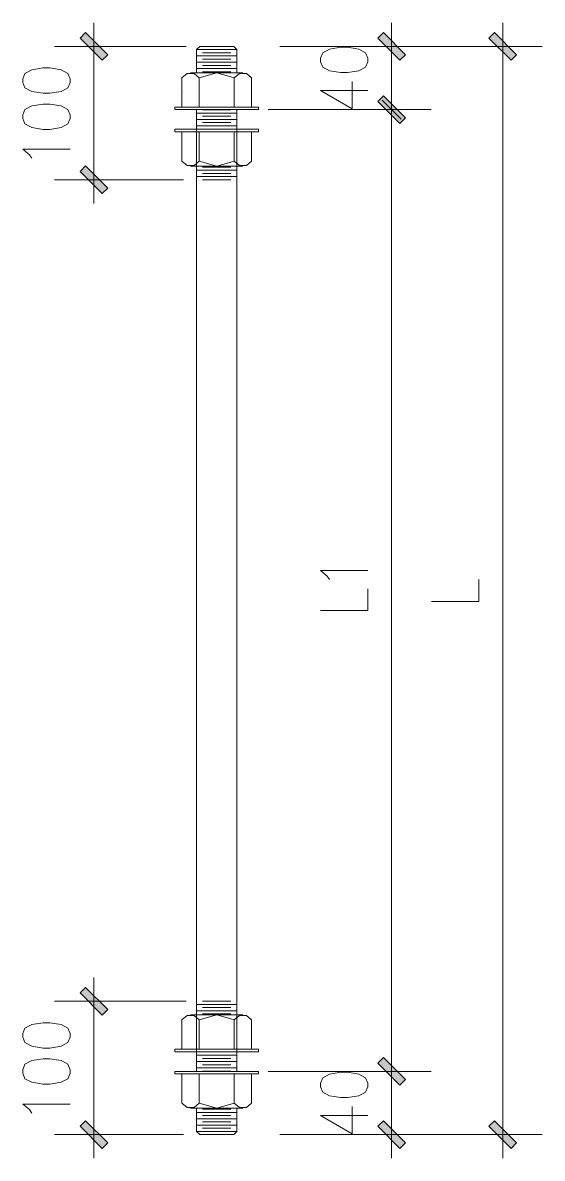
# Model space of a CAD drawing. Header units: millimetres. Extents: x 0 to 586, y 0 to 414.
# Drawn here: x 501 to 533.4, y 289.6 to 360.4 of the extents above; entities that cross this region are included whole.
import ezdxf

# ---------------------------------------------------------------- set-up
doc = ezdxf.new("R2010")
doc.units = ezdxf.units.MM

msp = doc.modelspace()

# ---------------------------------------------------------------- hatches: boundary and pattern name
h = msp.add_hatch(color=0)
h.dxf.hatch_style = 2
h.paths.add_polyline_path([(504.578056, 359.413528), (504.927306, 359.762778), (506.306667, 358.383417), (505.957417, 358.034167)])
h = msp.add_hatch(color=0)
h.dxf.hatch_style = 2
h.paths.add_polyline_path([(523.134167, 359.413528), (523.479889, 359.762778), (524.862778, 358.383417), (524.513528, 358.034167)])
h = msp.add_hatch(color=0)
h.dxf.hatch_style = 2
h.paths.add_polyline_path([(531.784278, 358.383417), (531.438556, 358.034167), (530.055667, 359.413528), (530.404917, 359.762778)])
h = msp.add_hatch(color=0)
h.dxf.hatch_style = 2
h.paths.add_polyline_path([(511.037417, 356.031447), (511.024364, 356.0445), (511.037417, 356.057553), (511.050469, 356.0445)])
h = msp.add_hatch(color=0)
h.dxf.hatch_style = 2
h.paths.add_polyline_path([(524.862778, 354.439361), (524.513528, 354.090111), (523.134167, 355.469472), (523.479889, 355.818722)])
h = msp.add_hatch(color=0)
h.dxf.hatch_style = 2
h.paths.add_polyline_path([(524.862778, 354.439361), (524.513528, 354.090111), (523.134167, 355.469472), (523.479889, 355.818722)])
h = msp.add_hatch(color=0)
h.dxf.hatch_style = 2
h.paths.add_polyline_path([(515.704667, 354.941364), (515.691614, 354.954417), (515.704667, 354.967469), (515.717719, 354.954417)])
h = msp.add_hatch(color=0)
h.dxf.hatch_style = 2
h.paths.add_polyline_path([(506.306667, 350.064917), (505.957417, 349.715667), (504.578056, 351.095028), (504.927306, 351.444278)])
h = msp.add_hatch(color=0)
h.dxf.hatch_style = 2
h.paths.add_polyline_path([(504.578056, 299.871694), (504.927306, 300.220944), (506.306667, 298.841583), (505.957417, 298.492333)])
h = msp.add_hatch(color=0)
h.dxf.hatch_style = 2
h.paths.add_polyline_path([(523.134167, 295.49725), (523.479889, 295.8465), (524.862778, 294.467139), (524.513528, 294.117889)])
h = msp.add_hatch(color=0)
h.dxf.hatch_style = 2
h.paths.add_polyline_path([(523.134167, 295.49725), (523.479889, 295.8465), (524.862778, 294.467139), (524.513528, 294.117889)])
h = msp.add_hatch(color=0)
h.dxf.hatch_style = 2
h.paths.add_polyline_path([(515.704667, 294.969142), (515.691614, 294.982194), (515.704667, 294.995247), (515.717719, 294.982194)])
h = msp.add_hatch(color=0)
h.dxf.hatch_style = 2
h.paths.add_polyline_path([(506.306667, 290.523083), (505.957417, 290.173833), (504.578056, 291.553194), (504.927306, 291.902444)])
h = msp.add_hatch(color=0)
h.dxf.hatch_style = 2
h.paths.add_polyline_path([(524.862778, 290.523083), (524.513528, 290.173833), (523.134167, 291.553194), (523.479889, 291.902444)])
h = msp.add_hatch(color=0)
h.dxf.hatch_style = 2
h.paths.add_polyline_path([(530.055667, 291.553194), (530.404917, 291.902444), (531.784278, 290.523083), (531.438556, 290.173833)])

# ---------------------------------------------------------------- linework, layer by layer
at = {"color": 0, "lineweight": 0}
for points in [[(504.578056, 359.413528), (504.927306, 359.762778), (506.306667, 358.383417), (505.957417, 358.034167)], [(523.134167, 359.413528), (523.479889, 359.762778), (524.862778, 358.383417), (524.513528, 358.034167)], [(531.784278, 358.383417), (531.438556, 358.034167), (530.055667, 359.413528), (530.404917, 359.762778)], [(519.560528, 357.942444), (519.701639, 357.603778), (520.124972, 357.378), (520.827, 357.265111), (521.250333, 357.265111), (521.955889, 357.378), (522.375694, 357.603778), (522.516806, 357.942444), (522.516806, 358.168222), (522.375694, 358.503361), (521.955889, 358.729139), (521.250333, 358.842028), (520.827, 358.842028), (520.124972, 358.729139), (519.701639, 358.503361), (519.560528, 358.168222)], [(501.004417, 356.654806), (501.145528, 356.316139), (501.568861, 356.090361), (502.274417, 355.977472), (502.694222, 355.977472), (503.399778, 356.090361), (503.823111, 356.316139), (503.964222, 356.654806), (503.964222, 356.880583), (503.823111, 357.21925), (503.399778, 357.445028), (502.694222, 357.557917), (502.274417, 357.557917), (501.568861, 357.445028), (501.145528, 357.21925), (501.004417, 356.880583)], [(524.862778, 354.439361), (524.513528, 354.090111), (523.134167, 355.469472), (523.479889, 355.818722)], [(524.862778, 354.439361), (524.513528, 354.090111), (523.134167, 355.469472), (523.479889, 355.818722)], [(501.004417, 354.400556), (501.145528, 354.061889), (501.568861, 353.839639), (502.274417, 353.72675), (502.694222, 353.72675), (503.399778, 353.839639), (503.823111, 354.061889), (503.964222, 354.400556), (503.964222, 354.626333), (503.823111, 354.965), (503.399778, 355.190778), (502.694222, 355.303667), (502.274417, 355.303667), (501.568861, 355.190778), (501.145528, 354.965), (501.004417, 354.626333)], [(506.306667, 350.064917), (505.957417, 349.715667), (504.578056, 351.095028), (504.927306, 351.444278)], [(504.578056, 299.871694), (504.927306, 300.220944), (506.306667, 298.841583), (505.957417, 298.492333)], [(501.004417, 297.112972), (501.145528, 296.774306), (501.568861, 296.548528), (502.274417, 296.435639), (502.694222, 296.435639), (503.399778, 296.548528), (503.823111, 296.774306), (503.964222, 297.112972), (503.964222, 297.33875), (503.823111, 297.677417), (503.399778, 297.903194), (502.694222, 298.016083), (502.274417, 298.016083), (501.568861, 297.903194), (501.145528, 297.677417), (501.004417, 297.33875)], [(501.004417, 294.858722), (501.145528, 294.520056), (501.568861, 294.297806), (502.274417, 294.184917), (502.694222, 294.184917), (503.399778, 294.297806), (503.823111, 294.520056), (503.964222, 294.858722), (503.964222, 295.0845), (503.823111, 295.423167), (503.399778, 295.648944), (502.694222, 295.761833), (502.274417, 295.761833), (501.568861, 295.648944), (501.145528, 295.423167), (501.004417, 295.0845)], [(523.134167, 295.49725), (523.479889, 295.8465), (524.862778, 294.467139), (524.513528, 294.117889)], [(523.134167, 295.49725), (523.479889, 295.8465), (524.862778, 294.467139), (524.513528, 294.117889)], [(519.560528, 294.022639), (519.701639, 293.6875), (520.124972, 293.461722), (520.827, 293.348833), (521.250333, 293.348833), (521.955889, 293.461722), (522.375694, 293.6875), (522.516806, 294.022639), (522.516806, 294.248417), (522.375694, 294.587083), (521.955889, 294.812861), (521.250333, 294.92575), (520.827, 294.92575), (520.124972, 294.812861), (519.701639, 294.587083), (519.560528, 294.248417)], [(506.306667, 290.523083), (505.957417, 290.173833), (504.578056, 291.553194), (504.927306, 291.902444)], [(524.862778, 290.523083), (524.513528, 290.173833), (523.134167, 291.553194), (523.479889, 291.902444)], [(530.055667, 291.553194), (530.404917, 291.902444), (531.784278, 290.523083), (531.438556, 290.173833)]]:
    msp.add_lwpolyline(points, close=True, dxfattribs=at)
for points in [[(505.442361, 360.376611), (505.442361, 357.420333)], [(523.998472, 360.376611), (523.998472, 357.420333)], [(530.919972, 357.420333), (530.919972, 360.376611)], [(511.192639, 358.898472), (502.976444, 358.898472)], [(505.442361, 358.909056), (505.442361, 358.919639)], [(505.442361, 358.898472), (505.442361, 350.579972)], [(512.039306, 358.898472), (511.84175, 358.700917)], [(511.84175, 358.700917), (511.84175, 357.258056)], [(511.84175, 358.700917), (514.35, 358.700917)], [(512.039306, 358.898472), (514.152444, 358.898472)], [(512.215694, 358.503361), (513.972528, 358.503361)], [(514.35, 358.700917), (514.152444, 358.898472)], [(514.35, 358.700917), (514.35, 357.258056)], [(517.031111, 358.898472), (526.460861, 358.898472)], [(517.108722, 358.898472), (533.385889, 358.898472)], [(523.998472, 358.909056), (523.998472, 358.919639)], [(523.998472, 358.898472), (523.998472, 354.954417)], [(530.919972, 358.887889), (530.919972, 291.048722)], [(511.84175, 358.305806), (514.35, 358.305806)], [(511.84175, 357.907167), (514.35, 357.907167)], [(512.215694, 358.10825), (513.972528, 358.10825)], [(512.215694, 357.709611), (513.972528, 357.709611)], [(512.007556, 356.937028), (511.683, 357.21925), (511.249083, 357.21925), (510.921, 356.937028)], [(510.921, 356.937028), (510.921, 355.113167)], [(514.723944, 357.258056), (511.464278, 357.258056)], [(511.84175, 357.512056), (514.35, 357.512056)], [(514.180667, 356.937028), (513.094111, 357.258056), (512.007556, 356.937028)], [(512.007556, 355.113167), (512.007556, 356.937028)], [(512.215694, 357.3145), (513.972528, 357.3145)], [(515.267222, 356.937028), (514.942667, 357.21925), (514.50875, 357.21925), (514.180667, 356.937028)], [(514.180667, 355.113167), (514.180667, 356.937028)], [(515.267222, 355.113167), (515.267222, 356.937028)], [(519.560528, 356.13975), (521.532556, 355.010861), (521.532556, 356.700667)], [(523.998472, 353.476278), (523.998472, 356.432556)], [(523.998472, 353.476278), (523.998472, 356.432556)], [(519.560528, 356.13975), (522.516806, 356.13975)], [(524.591139, 354.36175), (523.402278, 355.550611)], [(510.487083, 355.113167), (515.704667, 355.113167)], [(510.487083, 354.954417), (510.487083, 355.113167)], [(510.487083, 354.954417), (515.704667, 354.954417)], [(511.84175, 354.954417), (511.84175, 324.968306)], [(512.215694, 354.936778), (513.972528, 354.936778)], [(514.35, 354.954417), (514.35, 324.968306)], [(515.704667, 354.954417), (515.704667, 355.113167)], [(516.297333, 354.954417), (520.520083, 354.954417)], [(518.660944, 354.954417), (526.460861, 354.954417)], [(518.660944, 354.954417), (526.460861, 354.954417)], [(523.998472, 294.992778), (523.998472, 354.943833)], [(511.84175, 354.739222), (514.35, 354.739222)], [(511.84175, 354.344111), (514.35, 354.344111)], [(512.215694, 354.541667), (513.972528, 354.541667)], [(512.215694, 354.146556), (513.972528, 354.146556)], [(510.487083, 353.730278), (515.704667, 353.730278)], [(510.487083, 353.730278), (510.487083, 353.571528)], [(510.487083, 353.571528), (515.704667, 353.571528)], [(510.921, 351.747667), (510.921, 353.571528)], [(511.84175, 353.945472), (514.35, 353.945472)], [(512.007556, 353.571528), (512.007556, 351.747667)], [(512.215694, 353.747917), (513.972528, 353.747917)], [(514.180667, 353.571528), (514.180667, 351.747667)], [(515.267222, 353.571528), (515.267222, 351.747667)], [(515.704667, 353.730278), (515.704667, 353.571528)], [(501.568861, 351.924056), (501.42775, 352.146306), (501.004417, 352.484972), (503.964222, 352.484972)], [(505.442361, 349.101833), (505.442361, 352.058111)], [(510.921, 351.747667), (511.249083, 351.465444), (511.683, 351.465444), (512.007556, 351.747667)], [(514.723944, 351.426639), (511.464278, 351.426639)], [(512.007556, 351.747667), (513.094111, 351.426639), (514.180667, 351.747667)], [(512.215694, 351.373722), (513.972528, 351.373722)], [(514.180667, 351.747667), (514.50875, 351.465444), (514.942667, 351.465444), (515.267222, 351.747667)], [(511.01625, 350.579972), (502.976444, 350.579972)], [(505.442361, 350.569389), (505.442361, 350.558806)], [(511.84175, 351.172639), (514.35, 351.172639)], [(511.84175, 350.777528), (514.35, 350.777528)], [(512.215694, 350.975083), (513.972528, 350.975083)], [(512.215694, 350.579972), (513.972528, 350.579972)], [(520.124972, 325.645639), (519.983861, 325.871417), (519.560528, 326.206556), (522.516806, 326.206556)], [(519.560528, 323.730056), (522.516806, 323.730056), (522.516806, 325.081194)], [(526.485556, 324.290972), (529.441833, 324.290972), (529.441833, 325.645639)], [(511.84175, 294.982194), (511.84175, 324.968306)], [(514.35, 294.982194), (514.35, 324.968306)], [(505.442361, 300.834778), (505.442361, 297.8785)], [(511.192639, 299.356639), (502.976444, 299.356639)], [(505.442361, 299.367222), (505.442361, 299.377806)], [(505.442361, 299.356639), (505.442361, 291.038139)], [(511.84175, 299.159083), (514.35, 299.159083)], [(512.215694, 299.356639), (513.972528, 299.356639)], [(512.215694, 298.961528), (513.972528, 298.961528)], [(512.007556, 298.188944), (511.683, 298.471167), (511.249083, 298.471167), (510.921, 298.188944)], [(510.921, 298.188944), (510.921, 296.365083)], [(514.723944, 298.509972), (511.464278, 298.509972)], [(511.84175, 298.763972), (514.35, 298.763972)], [(514.180667, 298.188944), (513.094111, 298.509972), (512.007556, 298.188944)], [(512.007556, 296.365083), (512.007556, 298.188944)], [(512.215694, 298.566417), (513.972528, 298.566417)], [(515.267222, 298.188944), (514.942667, 298.471167), (514.50875, 298.471167), (514.180667, 298.188944)], [(514.180667, 296.365083), (514.180667, 298.188944)], [(515.267222, 296.365083), (515.267222, 298.188944)], [(510.487083, 296.365083), (515.704667, 296.365083)], [(510.487083, 296.206333), (510.487083, 296.365083)], [(510.487083, 296.206333), (515.704667, 296.206333)], [(512.215694, 296.188694), (513.972528, 296.188694)], [(515.704667, 296.206333), (515.704667, 296.365083)], [(523.998472, 296.460333), (523.998472, 293.504056)], [(523.998472, 296.460333), (523.998472, 293.504056)], [(511.84175, 295.991139), (514.35, 295.991139)], [(511.84175, 295.5925), (514.35, 295.5925)], [(512.215694, 295.790056), (513.972528, 295.790056)], [(512.215694, 295.394944), (513.972528, 295.394944)], [(510.487083, 294.982194), (515.704667, 294.982194)], [(510.487083, 294.982194), (510.487083, 294.823444)], [(510.487083, 294.823444), (515.704667, 294.823444)], [(510.921, 292.999583), (510.921, 294.823444)], [(511.84175, 295.197389), (514.35, 295.197389)], [(512.007556, 294.823444), (512.007556, 292.999583)], [(512.215694, 294.999833), (513.972528, 294.999833)], [(514.180667, 294.823444), (514.180667, 292.999583)], [(515.267222, 294.823444), (515.267222, 292.999583)], [(515.704667, 294.982194), (515.704667, 294.823444)], [(516.297333, 294.982194), (520.520083, 294.982194)], [(518.660944, 294.982194), (526.460861, 294.982194)], [(519.500556, 294.982194), (526.460861, 294.982194)], [(523.998472, 291.038139), (523.998472, 294.982194)], [(501.568861, 292.382222), (501.42775, 292.604472), (501.004417, 292.943139), (503.964222, 292.943139)], [(505.442361, 289.56), (505.442361, 292.516278)], [(510.921, 292.999583), (511.249083, 292.717361), (511.683, 292.717361), (512.007556, 292.999583)], [(514.723944, 292.678556), (511.464278, 292.678556)], [(511.84175, 291.235694), (511.84175, 292.678556)], [(512.007556, 292.999583), (513.094111, 292.678556), (514.180667, 292.999583)], [(512.215694, 292.622111), (513.972528, 292.622111)], [(514.180667, 292.999583), (514.50875, 292.717361), (514.942667, 292.717361), (515.267222, 292.999583)], [(514.35, 291.235694), (514.35, 292.678556)], [(519.560528, 292.219944), (521.532556, 291.094583), (521.532556, 292.784389)], [(523.998472, 289.56), (523.998472, 292.516278)], [(530.919972, 292.516278), (530.919972, 289.56)], [(511.84175, 292.424556), (514.35, 292.424556)], [(511.84175, 292.029444), (514.35, 292.029444)], [(512.215694, 292.227), (513.972528, 292.227)], [(512.215694, 291.831889), (513.972528, 291.831889)], [(519.560528, 292.219944), (522.516806, 292.219944)], [(511.84175, 291.630806), (514.35, 291.630806)], [(511.84175, 291.235694), (514.35, 291.235694)], [(512.039306, 291.038139), (511.84175, 291.235694)], [(512.215694, 291.43325), (513.972528, 291.43325)], [(514.35, 291.235694), (514.152444, 291.038139)], [(511.01625, 291.038139), (502.976444, 291.038139)], [(505.442361, 291.027556), (505.442361, 291.016972)], [(512.039306, 291.038139), (514.152444, 291.038139)], [(517.031111, 291.038139), (533.385889, 291.038139)], [(517.031111, 291.038139), (526.460861, 291.038139)], [(523.998472, 291.027556), (523.998472, 291.016972)]]:
    msp.add_lwpolyline(points, dxfattribs=at)

doc.saveas('drawing.dxf')
